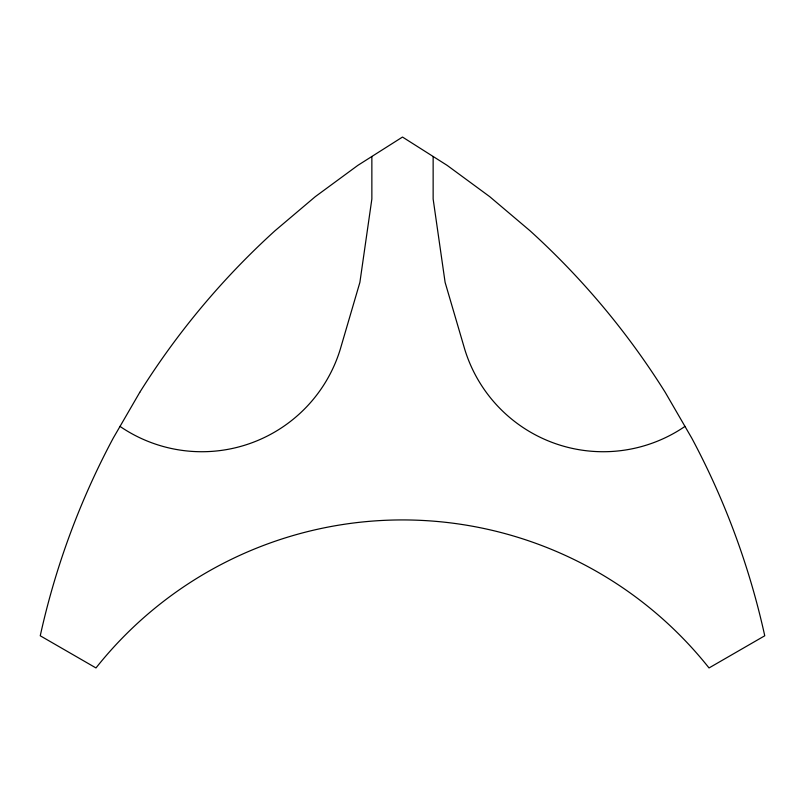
<?xml version="1.0" encoding="UTF-8"?>
<svg xmlns="http://www.w3.org/2000/svg" width="805" height="805" viewBox="0 0 805 805"><rect width="100%" height="100%" fill="white"/><g stroke="black" fill="none" stroke-linecap="round" stroke-linejoin="round"><path stroke-width="1.21" d="M684.964 426.378L683.465 427.435A144.789 144.789 0 0 1 463.781 346.039L445.105 282.354L433.14 199.006L433.14 156.482M120.036 426.378L121.535 427.435A144.789 144.789 0 0 0 341.219 346.039L359.895 282.354L371.86 199.006L371.86 156.482M139.738 392.387L113.243 438.101A770.214 770.214 0 0 0 40.25 635.779L95.976 667.949A391.391 391.391 0 0 1 709.024 667.949L764.75 635.779A770.214 770.214 0 0 0 691.757 438.101L665.262 392.387A770.214 770.214 0 0 0 530.022 230.773L489.692 196.641L447.117 165.347L402.5 137.051L357.883 165.347L315.308 196.641L274.978 230.773A770.214 770.214 0 0 0 139.738 392.387"/></g></svg>
